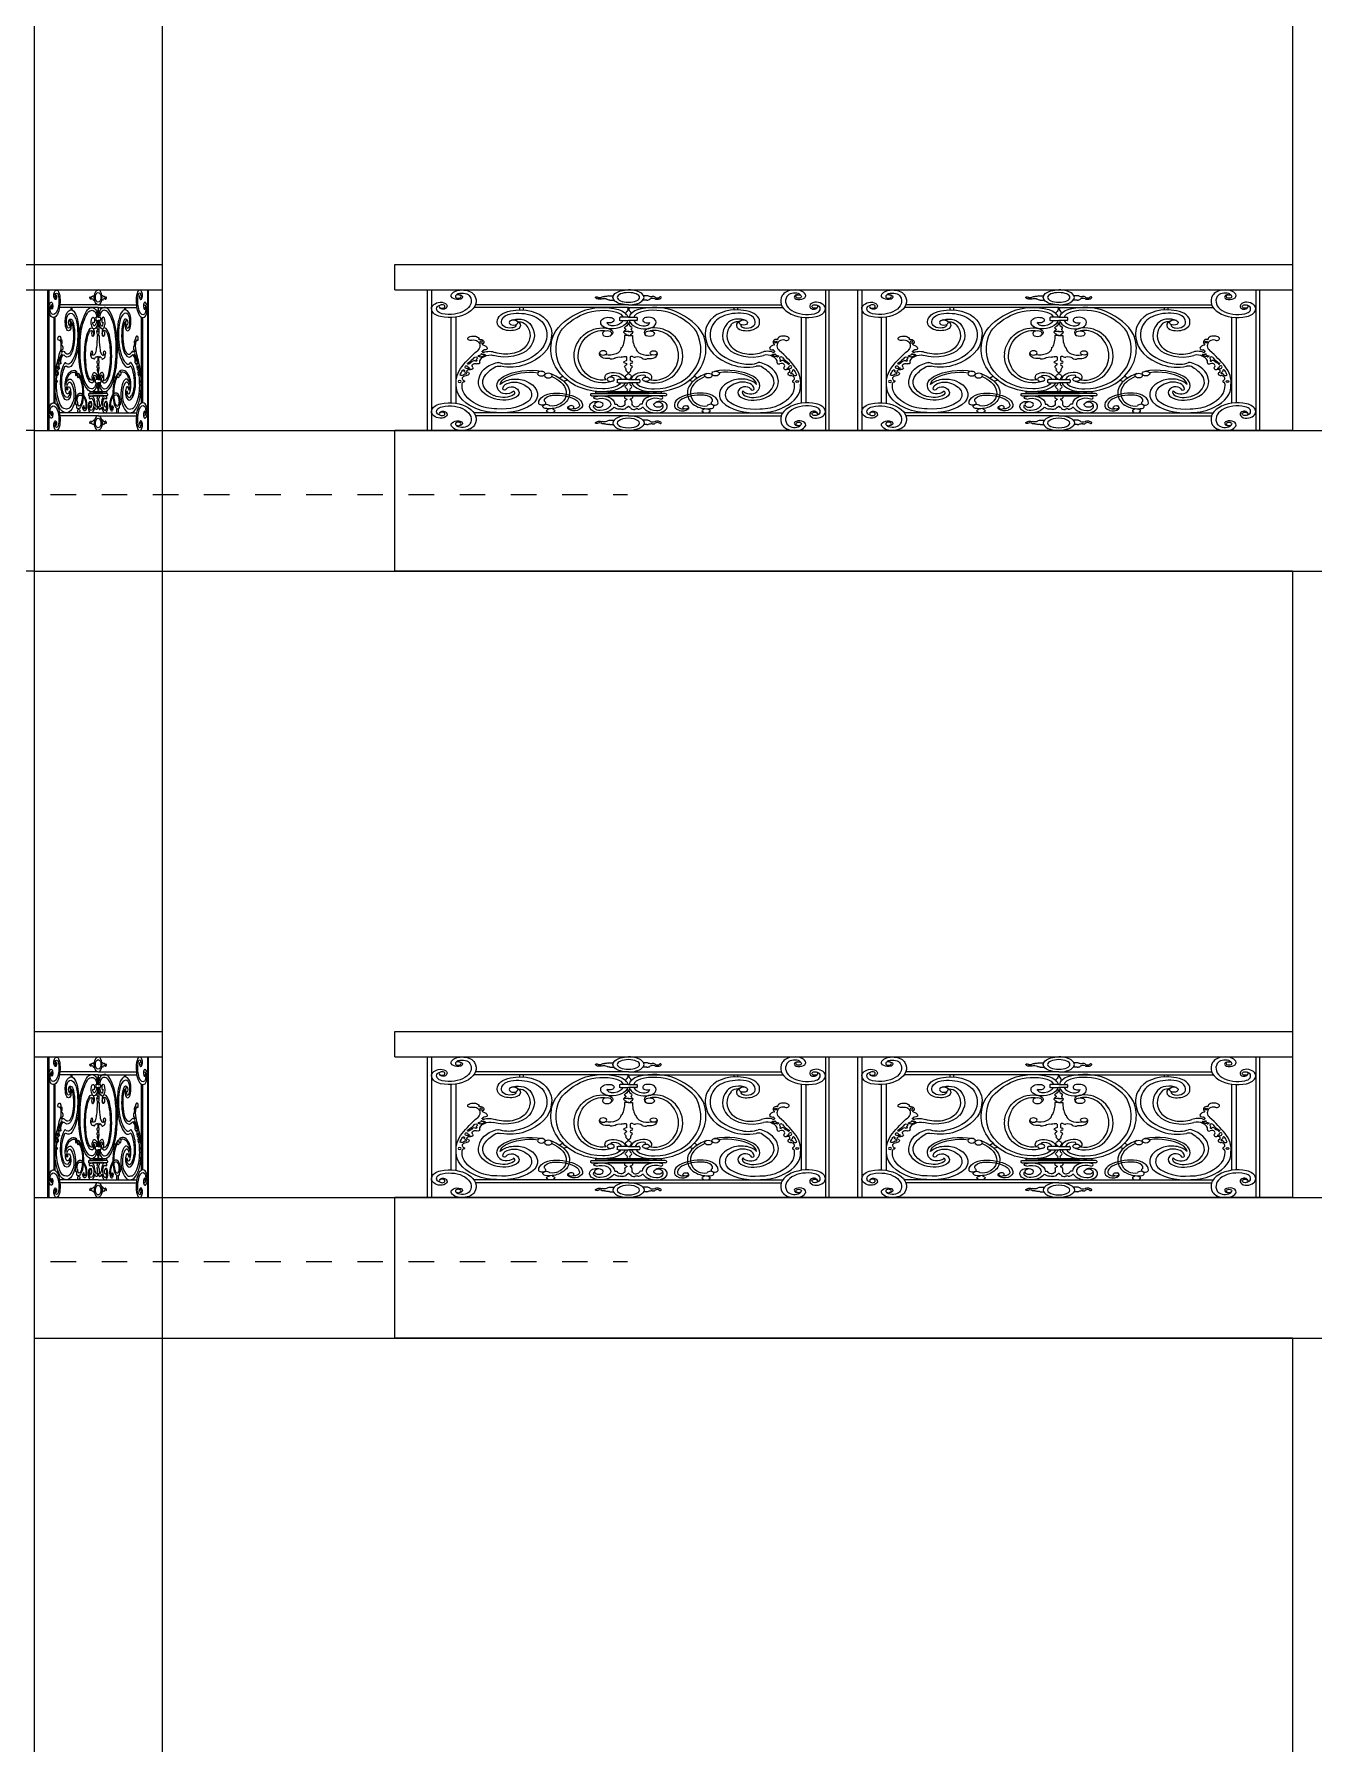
# Model space of a CAD drawing. Extents: x 185 to 567, y -69 to 170.
# Drawn here: x 239.56 to 244.56, y -35.22 to -28.54 of the extents above; entities that cross this region are included whole.
import ezdxf

# ---------------------------------------------------------------- set-up
doc = ezdxf.new("R2010")
doc.units = 0
doc.header["$LTSCALE"] = 0.25
doc.header["$MEASUREMENT"] = 0
doc.linetypes.add('DASHED', pattern=[0.75, 0.5, -0.25])
doc.linetypes.add('LEVELS 2$0$DOT2', pattern=[0.125, 0, -0.125])
doc.layers.get('0').update_dxf_attribs({"linetype": 'CONTINUOUS'})
for name, color, linetype in [('A-ELV 0', 10, 'CONTINUOUS'), ('A-ELV 2', 21, 'CONTINUOUS'), ('A-ELV 5', 51, 'CONTINUOUS'), ('A-ELV 6', 71, 'CONTINUOUS'), ('A-FerFroge', 156, 'CONTINUOUS'), ('A-groves', 8, 'CONTINUOUS'), ('A-SEC', 11, 'CONTINUOUS'), ('A-WLSEC', 7, 'CONTINUOUS'), ('LEVELS 2$0$A-HATCH', 112, 'CONTINUOUS')]:
    doc.layers.add(name, color=color, linetype=linetype)

# ---------------------------------------------------------------- blocks, each defined once
blk = doc.blocks.new('LEVELS 2')
at = {"layer": 'LEVELS 2$0$A-HATCH', "linetype": 'LEVELS 2$0$DOT2', "ltscale": 2}
for p, q in [((189.3891, 31.672, 0), (204.6446, 31.672, 0)), ((189.3891, 28.672, 0), (204.6446, 28.672, 0))]:
    blk.add_line(p, q, dxfattribs=at)
blk = doc.blocks.new('A$C50FD488D')
for p, q in [((0.209, -0.6483), (0.209, -0.1009)), ((0.2186, -0.0998), (0.2186, -0.6493)), ((1.1814, -0.0998), (1.1814, -0.6493)), ((1.191, -0.6483), (1.191, -0.1009)), ((0.7, -0.1578), (0.3264, -0.1578)), ((0.6548, -0.123), (0.6628, -0.123)), ((0.6548, -0.1403), (0.6647, -0.1403)), ((0.7, -0.1578), (1.0736, -0.1578)), ((0.7452, -0.1403), (0.7353, -0.1403)), ((0.7452, -0.123), (0.7372, -0.123)), ((0.7, -0.1694), (0.3225, -0.1694)), ((0.4338, -0.1694), (0.4338, -0.178)), ((0.4426, -0.1694), (0.4426, -0.1784)), ((0.7, -0.1694), (1.0775, -0.1694)), ((0.9574, -0.1694), (0.9574, -0.1784)), ((0.9662, -0.1694), (0.9662, -0.178)), ((0.2661, -0.2081), (0.2661, -0.5419)), ((0.2779, -0.2064), (0.2779, -0.5436)), ((0.6783, -0.2087), (0.6783, -0.2183)), ((0.7, -0.2072), (0.6798, -0.2072)), ((0.6798, -0.2197), (0.7, -0.2197)), ((0.7, -0.2072), (0.7202, -0.2072)), ((0.7202, -0.2197), (0.7, -0.2197)), ((0.7217, -0.2087), (0.7217, -0.2183)), ((1.1221, -0.2064), (1.1221, -0.5436)), ((1.1339, -0.2081), (1.1339, -0.5419)), ((0.5161, -0.2804), (0.5121, -0.2804)), ((0.7006, -0.2627), (0.6887, -0.2627)), ((0.7006, -0.2784), (0.6904, -0.2784)), ((0.695, -0.2742), (0.695, -0.2784)), ((0.6994, -0.2627), (0.7113, -0.2627)), ((0.6994, -0.2784), (0.7096, -0.2784)), ((0.705, -0.2742), (0.705, -0.2784)), ((0.8839, -0.2804), (0.8879, -0.2804)), ((0.5125, -0.2997), (0.5102, -0.2997)), ((0.8875, -0.2997), (0.8898, -0.2997)), ((0.6839, -0.3272), (0.6818, -0.3272)), ((0.6957, -0.3623), (0.6957, -0.3754)), ((0.7043, -0.3623), (0.7043, -0.3754)), ((0.7161, -0.3272), (0.7182, -0.3272)), ((0.6721, -0.4527), (0.6721, -0.4606)), ((0.7, -0.4498), (0.675, -0.4498)), ((0.675, -0.4635), (0.7, -0.4635)), ((0.7, -0.4498), (0.725, -0.4498)), ((0.725, -0.4635), (0.7, -0.4635)), ((0.7279, -0.4527), (0.7279, -0.4606)), ((0.6071, -0.508), (0.6071, -0.5113)), ((0.6101, -0.5051), (0.7, -0.5051)), ((0.6101, -0.5142), (0.7, -0.5142)), ((0.6196, -0.4984), (0.7, -0.4984)), ((0.6196, -0.4984), (0.6196, -0.5051)), ((0.7, -0.4984), (0.6493, -0.4984)), ((0.7, -0.5051), (0.6493, -0.5051)), ((0.7, -0.5142), (0.6493, -0.5142)), ((0.6904, -0.5142), (0.6904, -0.5216)), ((0.7, -0.4984), (0.7507, -0.4984)), ((0.7804, -0.4984), (0.7, -0.4984)), ((0.7, -0.5051), (0.7507, -0.5051)), ((0.7899, -0.5051), (0.7, -0.5051)), ((0.7, -0.5142), (0.7507, -0.5142)), ((0.7899, -0.5142), (0.7, -0.5142)), ((0.7096, -0.5142), (0.7096, -0.5216)), ((0.7804, -0.4984), (0.7804, -0.5051)), ((0.7929, -0.508), (0.7929, -0.5113)), ((0.6896, -0.5511), (0.6913, -0.5511)), ((0.6913, -0.5365), (0.6913, -0.5511)), ((0.7087, -0.5365), (0.7087, -0.5511)), ((0.7104, -0.5511), (0.7087, -0.5511)), ((0.7, -0.5806), (0.3225, -0.5806)), ((0.7, -0.5922), (0.3264, -0.5922)), ((0.7, -0.5806), (1.0775, -0.5806)), ((0.7, -0.5922), (1.0736, -0.5922)), ((0.6548, -0.6097), (0.6647, -0.6097)), ((0.6548, -0.627), (0.6628, -0.627)), ((0.7452, -0.6097), (0.7353, -0.6097)), ((0.7452, -0.627), (0.7372, -0.627))]:
    blk.add_line(p, q)
at = {"extrusion": (0, 0, -1)}
for centre, major_axis, ratio, start_param, end_param in [((0.2823, -0.1222), (0.0157, 0), 0.986193, 1.044957, 3.500797), ((0.2921, -0.1258), (-0.0261, 0), 0.986193, 0.359204, 1.773868), ((0.2921, -0.1258), (0.014, 0), 0.986193, 3.500797, 4.101526), ((0.2934, -0.1324), (0.0205, 0), 0.986193, 4.240292, 5.936586), ((0.2858, -0.128), (-0.00887, 0), 0.986193, 1.609909, 4.186549), ((0.2934, -0.1324), (-0.0326, 0), 0.986193, 1.693369, 2.794993), ((0.2625, -0.1436), (-0.0655, 0), 0.986193, 2.793121, 3.920657), ((0.7, -0.1293), (-0.0381, 0), 0.770201, 4.712389, 7.853982), ((0.7, -0.1293), (-0.0273, 0.0003), 0.684091, 4.704331, 7.845923), ((0.2448, -0.173), (0.0261, 0), 0.986193, 2.925853, 4.340517), ((0.2448, -0.173), (0.014, 0), 0.986193, 3.739788, 4.340517), ((0.241, -0.1635), (0.0157, 0), 0.986193, 4.340517, 6.796357), ((0.2447, -0.165), (0.00696, 0), 0.986193, 3.141593, 9.424778), ((0.2625, -0.1436), (-0.0534, 0), 0.986193, 2.793121, 3.920657), ((0.6222, -0.13), (-0.0028, 0), 0.986193, -0.347364, 2.45784), ((0.6295, -0.1254), (-0.0114, 0), 0.986193, 4.153001, 5.767627), ((0.6295, -0.1254), (-0.00588, 0), 0.986193, 3.689898, 5.767627), ((0.6391, -0.1312), (-0.00547, 0), 0.986193, 0.548305, 1.353902), ((0.6406, -0.1429), (0.00954, 0), 0.986193, 4.147409, 5.443922), ((0.64, -0.1359), (0.0103, 0), 0.986193, 4.517077, 4.873859), ((0.6413, -0.1028), (0.0235, 0), 0.986193, 1.128208, 1.558447), ((0.645, -0.138), (-0.00206, 0.00206), 1, 1.523847, 1.779943), ((0.6548, -0.1317), (0.00879, 0), 0.986193, 1.570796, 2.558971), ((0.6548, -0.1317), (0.00879, 0), 0.986193, 4.310092, 4.712389), ((0.2516, -0.1742), (0.0326, 0), 0.986193, 1.904728, 3.006352), ((0.2516, -0.1742), (0.0205, 0), 0.986193, 1.904728, 3.601022), ((0.247, -0.1668), (0.00887, 0), 0.986193, 0.513172, 3.089812), ((0.2625, -0.1436), (-0.0655, 0), 0.986193, 3.920657, 5.048192), ((0.2625, -0.1436), (-0.0534, 0), 0.986193, 3.920657, 5.048192), ((0.4243, -0.2245), (0.045, 0), 0.986193, 3.136144, 4.437415), ((0.4243, -0.2245), (0.0343, 0), 0.986193, 3.117833, 4.149148), ((0.4308, -0.257), (-0.0667, 0), 0.986193, 1.189802, 2.81634), ((0.4353, -0.2481), (-0.0711, 0), 0.986193, 1.239292, 2.685863), ((0.683, -0.3257), (-0.1734, 0), 0.986193, 0.307207, 0.972216), ((0.683, -0.3257), (0.1621, 0), 0.986193, 3.544055, 4.113809), ((0.6371, -0.2594), (0.092, 0), 0.986193, 4.113809, 5.142554), ((0.6371, -0.2594), (0.0807, 0), 0.986193, 4.113809, 5.142554), ((0.6588, -0.2128), (-0.0287, 0), 0.986193, 2.000961, 2.94312), ((0.6588, -0.2128), (-0.04, 0), 0.986193, 2.000961, 2.99964), ((0.7044, -0.1907), (0.0109, 0), 0.986193, 2.526413, 3.810715), ((0.6844, -0.1751), (-0.0145, 0), 0.986193, 2.72718, 3.810715), ((0.411, -0.2282), (0.0318, 0), 0.986193, 1.02315, 3.250179), ((0.411, -0.2282), (0.0212, 0), 0.986193, 1.359839, 3.277918), ((0.419, -0.2277), (0.0104, 0), 0.986193, 3.141593, 9.424778), ((0.4306, -0.2453), (0.0316, 0), 0.986193, 4.08399, 5.814843), ((0.4148, -0.2381), (0.0107, 0), 0.986193, -0.207114, 1.517375), ((0.4148, -0.2381), (-0.0213, 0), 0.986193, 1.766722, 4.073893), ((0.4306, -0.2453), (0.021, 0), 0.986193, -1.540418, -0.468342), ((0.3646, -0.2783), (0.0949, 0), 0.986193, -0.468342, 0.502042), ((0.3646, -0.2783), (-0.1056, 0), 0.986193, 2.67325, 3.643635), ((0.3738, -0.2759), (-0.1269, 0), 0.986193, 2.81634, 3.559374), ((0.3935, -0.2713), (0.119, 0), 0.986193, -0.478494, 0.140238), ((0.6575, -0.2273), (0.0253, 0), 0.986193, 1.662425, 3.379143), ((0.6513, -0.2258), (-0.0189, 0), 0.986193, 0.23755, 1.917148), ((0.6618, -0.2272), (0.0138, 0), 0.986193, 1.325993, 3.162944), ((0.6541, -0.2182), (-0.0107, 0), 0.986193, 1.917148, 5.316293), ((0.6588, -0.2128), (0.04, 0), 0.986193, 0.177072, 1.662425), ((0.6588, -0.2128), (-0.0287, 0), 0.986193, 3.389621, 4.490786), ((0.6798, -0.2087), (0.00147, 0), 0.986193, 3.141593, 4.712389), ((0.6798, -0.2183), (0.00147, 0), 0.986193, 1.570796, 3.141593), ((0.6833, -0.2323), (0.0155, 0), 0.986193, -0.501731, 0.918989), ((0.3209, -0.2953), (0.0152, 0), 0.986193, 3.767232, 5.474069), ((0.6364, -0.3304), (0, 0.168), 0.749863, 2.987054, 5.054443), ((0.6372, -0.3587), (0, 0.1102), 0.634622, -1.455899, 0.198074), ((0.6441, -0.2665), (-0.0174, 0), 0.986193, 1.67343, 3.999532), ((0.5118, -0.2802), (0.1786, 0), 0.986193, -0.010351, 0.269948), ((0.7013, -0.2633), (-0.0127, 0), 0.986193, -1.050198, 0.054521), ((0.6956, -0.2483), (0.00484, 0), 0.986193, 2.222604, 4.060581), ((0.6951, -0.2595), (0.00403, 0), 0.986193, 2.222604, 4.060581), ((0.691, -0.2542), (0.00273, 0), 0.986193, -0.918989, 0.918989), ((0.3143, -0.2907), (-0.0071, 0), 0.986193, 4.239124, 6.908824), ((0.3224, -0.3063), (-0.0107, 0), 0.986193, 1.097531, 2.553849), ((0.3036, -0.3187), (0.0334, 0), 0.986193, -0.587743, 0.619356), ((0.2998, -0.3171), (0.0457, 0), 0.986193, -0.809116, -0.712984), ((0.3358, -0.2921), (0.00146, 0), 0.986193, 1.387681, 3.665061), ((0.3315, -0.2897), (-0.00351, 0), 0.986193, 2.51217, 3.665061), ((0.3376, -0.3017), (-0.00841, 0), 0.986193, 1.387681, 2.785357), ((0.3445, -0.3136), (0.00147, 0), 0.986193, 1.906583, 3.426498), ((0.3456, -0.3139), (-0.00182, 0.00182), 1, 5.778964, 6.141834), ((0.332, -0.3037), (-0.0144, 0), 0.986193, 2.785357, 3.792328), ((0.3386, -0.3303), (0.0165, 0), 0.986193, -1.23501, -0.133651), ((0.4005, -0.2989), (0.0534, 0), 0.986193, 0.481174, 2.075535), ((0.3821, -0.2825), (0.1293, 0), 0.986193, 0.040903, 1.04538), ((0.6936, -0.5929), (-0.4456, 0), 0.986193, 0.456975, 0.619356), ((0.2462, -0.3282), (0.0854, 0), 0.986193, 0.444529, 0.783696), ((0.3269, -0.3661), (-0.00411, 0), 0.986193, 0.444529, 3.917405), ((0.3359, -0.3583), (0.00328, 0), 0.986193, 1.056125, 3.391753), ((0.3327, -0.3493), (-0.0083, 0), 0.986193, 3.078791, 4.711877), ((0.3629, -0.3816), (-0.0264, 0), 0.986193, -0.122631, 0.984654), ((0.341, -0.3672), (-0.00708, 0), 0.986193, 1.056125, 1.960136), ((0.3461, -0.3481), (0.00514, 0), 0.986193, 1.224743, 3.000432), ((0.3437, -0.3407), (0.00156, 0), 0.986193, 2.393715, 4.557851), ((0.3389, -0.3451), (-0.00499, 0), 0.986193, 2.393715, 2.865382), ((0.3431, -0.3375), (0.00181, 0), 0.986193, -0.253663, 1.416259), ((0.3451, -0.3434), (-0.00147, 0), 0.986193, 4.095125, 6.006974), ((0.3617, -0.373), (-0.0219, 0), 0.986193, 0.60362, 0.944428), ((0.3466, -0.3366), (-0.00175, 0), 0.986193, -0.253663, 2.002078), ((0.36, -0.3641), (0.0243, 0), 0.986193, 4.095125, 5.362212), ((0.3487, -0.3289), (-0.00629, 0), 0.986193, 3.007942, 4.929364), ((0.3483, -0.3542), (-0.00144, 0), 0.986193, 1.218517, 4.325141), ((0.3617, -0.373), (0.0189, 0), 0.986193, 3.923198, 5.156681), ((0.3985, -0.2966), (0.0669, 0), 0.986193, 0.502042, 2.015089), ((0.3828, -0.2799), (-0.117, 0), 0.986193, 3.559374, 4.361123), ((0.6372, -0.3581), (0, 0.1052), 0.664345, 2.792693, 4.826957), ((0.6481, -0.3501), (-0.0189, 0), 0.986193, 4.424307, 6.467477), ((0.6382, -0.3467), (0.00867, 0), 0.986193, 3.141593, 9.424778), ((0.6534, -0.327), (0.0285, 0), 0.986193, 0.005829, 1.918893), ((0.6777, -0.3759), (0.014, 0), 0.986193, 3.787884, 5.054616), ((0.6841, -0.3565), (-0.0067, 0), 0.986193, 3.987504, 4.964118), ((0.6917, -0.365), (-0.00484, 0), 0.986193, 0.845912, 2.529622), ((0.4242, -0.4623), (0.1454, 0), 0.986193, 3.070847, 3.598568), ((0.3086, -0.4016), (-0.00766, 0), 0.986193, -0.544841, 0.757911), ((0.3031, -0.4013), (-0.00496, 0), 0.986193, 1.545099, 3.312198), ((0.3085, -0.3882), (-0.00191, 0), 0.986193, 3.7565, 6.59316), ((0.3112, -0.4027), (0.00326, 0), 0.986193, 1.079241, 3.312198), ((0.3271, -0.4011), (0.0209, 0), 0.986193, 3.756501, 4.081862), ((0.3154, -0.4058), (-0.00536, 0), 0.986193, 2.583833, 4.9735), ((0.3066, -0.3735), (0.0138, 0), 0.986193, 0.400155, 0.940269), ((0.3302, -0.3967), (-0.0121, 0), 0.986193, -0.557759, 0.436551), ((0.3256, -0.3946), (0.00706, 0), 0.986193, 3.578144, 5.326019), ((0.3231, -0.3804), (-0.00404, 0), 0.986193, 0.400155, 2.512824), ((0.3279, -0.3769), (0.00194, 0), 0.986193, -0.597423, 2.512824), ((0.3343, -0.3726), (-0.00575, 0), 0.986193, -0.597423, 0.701205), ((0.3323, -0.3853), (0.00445, 0), 0.986193, -0.122631, 2.184426), ((0.4137, -0.4531), (-0.0791, 0), 0.986193, 0.094175, 1.069333), ((0.4591, -0.4875), (0.1219, 0), 0.986193, 3.626248, 3.961743), ((0.3793, -0.3901), (0.00656, 0), 0.986193, 4.127294, 5.247131), ((0.3829, -0.4142), (-0.0164, 0), 0.986193, 1.131987, 1.889406), ((0.4068, -0.3443), (0.0474, 0), 0.986193, 1.219531, 2.105538), ((0.4107, -0.3311), (-0.0723, 0), 0.986193, 4.186973, 5.030999), ((0.6599, -0.3629), (-0.00819, 0), 0.986193, 3.762001, 5.60071), ((0.6934, -0.3825), (0.00433, 0), 0.986193, 1.875147, 4.408038), ((0.6963, -0.4005), (-0.00587, 0), 0.986193, -0.780965, 0.780965), ((0.6904, -0.3729), (-0.00589, 0), 0.986193, 3.583441, 4.408038), ((0.6906, -0.3915), (0.00524, 0), 0.986193, -1.266445, 1.266445), ((0.6868, -0.4098), (0.00756, 0), 0.986193, -0.780965, -0.059676), ((0.4249, -0.4637), (-0.1398, 0), 0.986193, 0.223137, 0.363351), ((0.2922, -0.4288), (-0.00571, 0), 0.986193, 3.508652, 5.408534), ((0.3069, -0.4463), (0.0127, 0), 0.986193, 2.444401, 4.409658), ((0.2968, -0.4152), (-0.00258, 0), 0.986193, 0.190764, 3.677531), ((0.3022, -0.4326), (-0.00495, 0), 0.986193, 0.367059, 1.782679), ((0.3022, -0.4183), (-0.00375, 0), 0.986193, -1.206139, 0.535939), ((0.2993, -0.4259), (-0.00441, 0), 0.986193, 1.935454, 3.61259), ((0.3074, -0.4023), (-0.00629, 0), 0.986193, 3.685922, 5.738345), ((0.3044, -0.4283), (-0.00631, 0), 0.986193, 2.192956, 4.91313), ((0.3122, -0.4176), (0.00705, 0), 0.986193, 2.192956, 4.9735), ((0.4093, -0.4607), (0.0653, 0), 0.986193, 2.176291, 3.613177), ((0.4259, -0.4735), (-0.0471, 0), 0.986193, -0.551208, 0.847252), ((0.4259, -0.4735), (0.0395, 0), 0.986193, 3.247905, 3.988844), ((0.46, -0.5116), (-0.0986, 0), 0.986193, 0.847252, 1.876614), ((0.46, -0.5116), (-0.091, 0), 0.986193, 0.847252, 1.775558), ((0.4869, -0.4275), (0.00925, 0), 0.986193, 3.141593, 9.424778), ((0.5044, -0.435), (0.00925, 0), 0.986193, 3.141593, 9.424778), ((0.46, -0.5116), (0.0986, 0), 0.986193, -1.051426, -0.604473), ((0.46, -0.5116), (0.091, 0), 0.986193, -0.95037, -0.604473), ((0.5419, -0.4474), (-0.00969, 0), 0.986193, 0.203134, 1.344916), ((0.6613, -0.4415), (-0.0187, 0), 0.986193, -0.611101, 1.440214), ((0.6625, -0.4377), (0.00464, 0), 0.986193, 1.87872, 4.710272), ((0.6629, -0.4536), (0.031, 0), 0.986193, 4.581806, 6.159658), ((0.6628, -0.4536), (0.0208, 0), 0.986193, 4.699759, 6.096997), ((0.7035, -0.4388), (-0.0108, 0), 0.986193, -0.769176, 0.965496), ((0.706, -0.4126), (0.0121, 0), 0.986193, 2.301082, 3.417667), ((0.6942, -0.4256), (0.0055, 0), 0.986193, -0.84051, 0.965496), ((0.3853, -0.4756), (0.1062, 0), 0.986193, 2.22596, 3.172079), ((0.2876, -0.4578), (0.0038, 0), 0.986193, 3.141593, 9.424778), ((0.3854, -0.4756), (0.0917, 0), 0.986193, 2.216856, 3.176603), ((0.3217, -0.4709), (0.028, 0), 0.986193, 3.087824, 3.501086), ((0.2959, -0.4577), (0.00362, 0), 0.986193, -1.200664, 1.691177), ((0.4093, -0.4607), (0.0759, 0), 0.986193, 2.176291, 3.342001), ((0.4246, -0.4926), (-0.0447, 0), 0.986193, 0.555033, 2.128552), ((0.4208, -0.4878), (-0.0279, 0), 0.986193, 0.006108, 1.81447), ((0.4143, -0.4918), (0.0135, 0), 0.986193, 3.494217, 5.041103), ((0.4067, -0.5019), (-0.026, 0), 0.986193, 2.049556, 4.160152), ((0.4116, -0.5096), (-0.0517, 0), 0.986193, 1.883649, 3.597263), ((0.4116, -0.5096), (0.0662, 0), 0.986193, -0.984044, 0.45567), ((0.4724, -0.5031), (-0.0759, 0), 0.986193, 2.537119, 3.56788), ((0.4724, -0.5031), (0.0836, 0), 0.986193, -0.604473, 0.213243), ((0.5419, -0.4474), (0.00969, 0), 0.986193, 0.579329, 1.596479), ((0.6447, -0.4482), (0.0501, 0), 0.986193, 0.31332, 1.348449), ((0.6504, -0.4512), (0.0333, 0), 0.986193, 0.38402, 1.030313), ((0.675, -0.4527), (0.00294, 0), 0.986193, 3.141593, 4.712389), ((0.675, -0.4606), (-0.00294, 0), 0.986193, 4.712389, 6.283185), ((0.6997, -0.4788), (-0.00775, 0), 0.986193, -0.81588, 0.81588), ((0.689, -0.4676), (0.0079, 0), 0.986193, -0.546224, 0.81588), ((0.6877, -0.4914), (0.00973, 0), 0.986193, -0.81588, 0.81588), ((0.6938, -0.4481), (0.00262, 0), 0.986193, -0.769176, 0.769176), ((0.3943, -0.4821), (0.0496, 0), 0.986193, 1.018559, 2.176291), ((0.3943, -0.4821), (0.0389, 0), 0.986193, 1.018559, 2.176291), ((0.4021, -0.4879), (-0.0193, 0), 0.986193, 3.502327, 5.731977), ((0.3972, -0.4873), (0.00434, 0), 0.986193, -0.037495, 3.068222), ((0.4067, -0.5019), (0.0153, 0), 0.986193, -0.500246, 1.018559), ((0.5195, -0.5424), (-0.0388, 0), 0.986193, -0.010266, 1.508225), ((0.5144, -0.5326), (-0.02, 0), 0.986193, -0.153938, 1.183318), ((0.5198, -0.5432), (-0.0319, 0), 0.986193, 1.15152, 1.500262), ((0.5243, -0.5808), (-0.0781, 0), 0.986193, 1.477321, 2.262749), ((0.5243, -0.5808), (-0.0704, 0), 0.986193, 1.477321, 2.262749), ((0.4992, -0.5119), (-0.0556, 0), 0.986193, 3.300043, 4.143488), ((0.5501, -0.55), (-0.0375, 0), 0.986193, 2.265705, 3.10214), ((0.6101, -0.508), (0.00294, 0), 0.986193, 3.141593, 4.712389), ((0.6101, -0.5113), (-0.00294, 0), 0.986193, 4.712389, 6.283185), ((0.6209, -0.5218), (-0.00525, 0), 0.986193, 4.527174, 6.98995), ((0.6335, -0.5468), (0.0332, 0), 0.986193, 4.187766, 6.285251), ((0.6335, -0.5468), (-0.0233, 0), 0.986193, 1.046173, 3.586786), ((0.695, -0.5214), (0.00463, 0), 0.986193, 1.620238, 3.108149), ((0.6938, -0.528), (-0.00233, 0), 0.986193, 2.029181, 4.254004), ((0.2516, -0.5758), (-0.0326, 0), 0.986193, 0.13524, 1.236864), ((0.2516, -0.5758), (0.0205, 0), 0.986193, 2.682163, 4.378457), ((0.2625, -0.6064), (0.0655, 0), 0.986193, 4.376586, 5.504121), ((0.2625, -0.6064), (0.0534, 0), 0.986193, 4.376586, 5.504121), ((0.2625, -0.6064), (-0.0655, 0), 0.986193, 2.362528, 3.490064), ((0.3775, -0.4944), (-0.0865, 0), 0.986193, 4.712389, 5.430246), ((0.3775, -0.4944), (-0.072, 0), 0.986193, 4.695569, 5.430246), ((0.3915, -0.4868), (0.0953, 0), 0.986193, 0.581027, 1.717764), ((0.3915, -0.4865), (-0.081, 0), 0.986193, 3.748469, 4.870759), ((0.4892, -0.5422), (-0.00856, 0), 0.986193, 2.258777, 6.210372), ((0.4995, -0.5557), (-0.00856, 0), 0.986193, -1.220497, 2.8792), ((0.5067, -0.5257), (0.0397, 0), 0.986193, 0.971295, 1.828835), ((0.4978, -0.5619), (0.0086, 0), 0.986193, 0.273969, 1.011735), ((0.5138, -0.5305), (-0.0241, 0), 0.986193, 4.01445, 4.96415), ((0.5225, -0.5619), (-0.0086, 0), 0.986193, -1.011735, -0.273969), ((0.4992, -0.5119), (-0.0479, 0), 0.986193, 3.629804, 4.033873), ((0.5604, -0.5612), (0.00859, 0), 0.986193, 2.449744, 4.261139), ((0.56, -0.5594), (0.00684, 0), 0.986193, 3.141593, 9.424778), ((0.5677, -0.5552), (-0.0181, 0), 0.986193, 4.232351, 5.591336), ((0.5677, -0.5552), (0.0104, 0), 0.986193, 1.090758, 1.92466), ((0.5501, -0.55), (0.0298, 0), 0.986193, -0.875887, -0.023874), ((0.566, -0.5518), (-0.0143, 0), 0.986193, 2.957403, 4.232351), ((0.566, -0.5518), (0.0219, 0), 0.986193, -0.154706, 1.090758), ((0.6303, -0.5559), (0.0253, 0), 0.986193, 1.521268, 3.60072), ((0.6223, -0.5518), (-0.0163, 0), 0.986193, 0.44789, 2.354725), ((0.6309, -0.5559), (0.0159, 0), 0.986193, 1.544729, 3.589483), ((0.6306, -0.5454), (-0.0265, 0), 0.986193, 3.586786, 4.686322), ((0.6319, -0.5465), (0.0348, 0), 0.986193, 0.432203, 1.57951), ((0.6335, -0.5468), (0.0233, 0.0233), 1, 1.165751, 1.225211), ((0.6629, -0.5649), (0.00605, 0), 0.986193, -1.339211, -0.50515), ((0.6682, -0.5516), (-0.00509, 0), 0.986193, 1.277223, 2.908786), ((0.675, -0.5583), (0.00781, 0), 0.986193, 1.353928, 2.636442), ((0.6815, -0.5485), (0.00856, 0), 0.986193, 0.31267, 2.908786), ((0.6789, -0.5753), (0.00989, 0), 0.986193, 4.495521, 5.311814), ((0.6873, -0.5607), (-0.00726, 0), 0.986193, 3.205723, 5.116798), ((0.6976, -0.5357), (-0.00637, 0), 0.986193, -0.119702, 1.112412), ((0.6979, -0.5614), (0.00336, 0), 0.986193, 3.205723, 4.562542), ((0.6971, -0.5559), (-0.00221, 0), 0.986193, 3.148587, 4.562542), ((0.7005, -0.5558), (0.000869, 0.000869), 1, 3.843332, 5.068991), ((0.2448, -0.577), (-0.0261, 0), 0.986193, -1.198924, 0.21574), ((0.2448, -0.577), (-0.014, 0), 0.986193, -1.198924, -0.598195), ((0.241, -0.5865), (-0.0157, 0), 0.986193, 2.628421, 5.084261), ((0.2447, -0.585), (0.00696, 0), 0.986193, 3.141593, 9.424778), ((0.247, -0.5832), (-0.00887, 0), 0.986193, 0.05178, 2.628421), ((0.2625, -0.6064), (0.0534, 0), 0.986193, -0.779064, 0.348471), ((0.5049, -0.5732), (0.00492, 0), 0.986193, 2.129858, 4.153328), ((0.5001, -0.5809), (-0.00425, 0), 0.986193, 2.129858, 3.088852), ((0.5201, -0.5809), (-0.00425, 0), 0.986193, 0.05274, 1.011735), ((0.5153, -0.5732), (-0.00492, 0), 0.986193, 2.129858, 4.153328), ((0.7, -0.6207), (-0.0381, 0), 0.770201, 7.853982, 10.995574), ((0.7, -0.6207), (-0.0273, 0.0003), 0.684091, 1.562738, 4.704331), ((0.2823, -0.6278), (-0.0157, 0), 0.986193, -0.359204, 2.096636), ((0.2921, -0.6242), (0.0261, 0), 0.986193, 1.367724, 2.782388), ((0.284, -0.6242), (0.00696, 0), 0.986193, 3.141593, 9.424778), ((0.2921, -0.6242), (-0.014, 0), 0.986193, -0.959933, -0.359204), ((0.2934, -0.6176), (-0.0205, 0), 0.986193, 3.488192, 5.184486), ((0.2858, -0.622), (0.00887, 0), 0.986193, -1.044957, 1.531684), ((0.2934, -0.6176), (0.0326, 0), 0.986193, 0.3466, 1.448224), ((0.6222, -0.62), (0.0028, 0), 0.986193, 0.683753, 3.488957), ((0.6295, -0.6246), (0.0114, 0), 0.986193, 3.657151, 5.271777), ((0.6295, -0.6246), (0.00588, 0), 0.986193, 3.657151, 5.73488), ((0.6391, -0.6188), (0.00547, 0), 0.986193, 1.78769, 2.593288), ((0.6406, -0.6071), (0.00954, 0), 0.986193, 0.839263, 2.135776), ((0.64, -0.6141), (0.0103, 0), 0.986193, 1.409326, 1.766108), ((0.6413, -0.6472), (0.0235, 0), 0.986193, -1.558447, -1.128208), ((0.645, -0.612), (0.00206, 0.00206), 1, 1.36165, 1.617745), ((0.6548, -0.6183), (-0.00879, 0), 0.986193, 0.582622, 1.570796), ((0.6548, -0.6183), (0.00879, 0), 0.986193, 1.570796, 1.973093)]:
    blk.add_ellipse(centre, major_axis=major_axis, ratio=ratio, start_param=start_param, end_param=end_param, dxfattribs=at)
for centre, major_axis in [((0.284, -0.1258), (-0.00696, 0)), ((0.648, -0.2711), (-0.0114, 0)), ((0.3399, -0.3042), (-0.00331, 0)), ((0.6569, -0.4495), (-0.00865, 0)), ((0.6274, -0.5486), (-0.0105, 0))]:
    blk.add_ellipse(centre, major_axis=major_axis, ratio=0.986193, dxfattribs=at)
for centre, major_axis, ratio, start_param, end_param in [((0.7, -0.1293), (0.0381, 0), 0.770201, 4.712389, 7.853982), ((0.7, -0.1293), (0.0273, 0.0003), 0.684091, 4.704331, 7.845923), ((1.1375, -0.1436), (0.0655, 0), 0.986193, 2.793121, 3.920657), ((1.1066, -0.1324), (0.0326, 0), 0.986193, 1.693369, 2.794993), ((1.1066, -0.1324), (-0.0205, 0), 0.986193, 4.240292, 5.936586), ((1.1079, -0.1258), (0.0261, 0), 0.986193, 0.359204, 1.773868), ((1.1142, -0.128), (0.00887, 0), 0.986193, 1.609909, 4.186549), ((1.1177, -0.1222), (-0.0157, 0), 0.986193, 1.044957, 3.500797), ((1.1079, -0.1258), (-0.014, 0), 0.986193, 3.500797, 4.101526), ((0.7452, -0.1317), (-0.00879, 0), 0.986193, 4.310092, 4.712389), ((0.7452, -0.1317), (-0.00879, 0), 0.986193, 1.570796, 2.558971), ((0.7587, -0.1028), (-0.0235, 0), 0.986193, 1.128208, 1.558447), ((0.755, -0.138), (0.00206, 0.00206), 1, 1.523847, 1.779943), ((0.7594, -0.1429), (-0.00954, 0), 0.986193, 4.147409, 5.443922), ((0.76, -0.1359), (-0.0103, 0), 0.986193, 4.517077, 4.873859), ((0.7609, -0.1312), (0.00547, 0), 0.986193, 0.548305, 1.353902), ((0.7705, -0.1254), (0.0114, 0), 0.986193, 4.153001, 5.767627), ((0.7705, -0.1254), (0.00588, 0), 0.986193, 3.689898, 5.767627), ((0.7778, -0.13), (0.0028, 0), 0.986193, -0.347364, 2.45784), ((1.1375, -0.1436), (0.0534, 0), 0.986193, 2.793121, 3.920657), ((1.159, -0.1635), (-0.0157, 0), 0.986193, 4.340517, 6.796357), ((1.1553, -0.165), (-0.00696, 0), 0.986193, 3.141593, 9.424778), ((1.1552, -0.173), (-0.014, 0), 0.986193, 3.739788, 4.340517), ((1.1552, -0.173), (-0.0261, 0), 0.986193, 2.925853, 4.340517), ((0.7156, -0.1751), (0.0145, 0), 0.986193, 2.72718, 3.810715), ((0.7412, -0.2128), (0.04, 0), 0.986193, 2.000961, 2.99964), ((0.6956, -0.1907), (-0.0109, 0), 0.986193, 2.526413, 3.810715), ((0.7412, -0.2128), (0.0287, 0), 0.986193, 2.000961, 2.94312), ((0.7629, -0.2594), (-0.092, 0), 0.986193, 4.113809, 5.142554), ((0.7629, -0.2594), (-0.0807, 0), 0.986193, 4.113809, 5.142554), ((0.717, -0.3257), (-0.1621, 0), 0.986193, 3.544055, 4.113809), ((0.717, -0.3257), (0.1734, 0), 0.986193, 0.307207, 0.972216), ((0.9647, -0.2481), (0.0711, 0), 0.986193, 1.239292, 2.685863), ((0.9692, -0.257), (0.0667, 0), 0.986193, 1.189802, 2.81634), ((0.9757, -0.2245), (-0.045, 0), 0.986193, 3.136144, 4.437415), ((0.9757, -0.2245), (-0.0343, 0), 0.986193, 3.117833, 4.149148), ((1.1375, -0.1436), (0.0655, 0), 0.986193, 3.920657, 5.048192), ((1.1375, -0.1436), (0.0534, 0), 0.986193, 3.920657, 5.048192), ((1.153, -0.1668), (-0.00887, 0), 0.986193, 0.513172, 3.089812), ((1.1484, -0.1742), (-0.0205, 0), 0.986193, 1.904728, 3.601022), ((1.1484, -0.1742), (-0.0326, 0), 0.986193, 1.904728, 3.006352), ((0.7167, -0.2323), (-0.0155, 0), 0.986193, -0.501731, 0.918989), ((0.7412, -0.2128), (-0.04, 0), 0.986193, 0.177072, 1.662425), ((0.7412, -0.2128), (0.0287, 0), 0.986193, 3.389621, 4.490786), ((0.7202, -0.2087), (-0.00147, 0), 0.986193, 3.141593, 4.712389), ((0.7202, -0.2183), (-0.00147, 0), 0.986193, 1.570796, 3.141593), ((0.7459, -0.2182), (0.0107, 0), 0.986193, 1.917148, 5.316293), ((0.7382, -0.2272), (-0.0138, 0), 0.986193, 1.325993, 3.162944), ((0.7487, -0.2258), (0.0189, 0), 0.986193, 0.23755, 1.917148), ((0.7425, -0.2273), (-0.0253, 0), 0.986193, 1.662425, 3.379143), ((1.0065, -0.2713), (-0.119, 0), 0.986193, -0.478494, 0.140238), ((1.0262, -0.2759), (0.1269, 0), 0.986193, 2.81634, 3.559374), ((1.0354, -0.2783), (0.1056, 0), 0.986193, 2.67325, 3.643635), ((1.0354, -0.2783), (-0.0949, 0), 0.986193, -0.468342, 0.502042), ((0.9694, -0.2453), (-0.0316, 0), 0.986193, 4.08399, 5.814843), ((0.9694, -0.2453), (-0.021, 0), 0.986193, -1.540418, -0.468342), ((0.9852, -0.2381), (0.0213, 0), 0.986193, 1.766722, 4.073893), ((0.981, -0.2277), (-0.0104, 0), 0.986193, 3.141593, 9.424778), ((0.989, -0.2282), (-0.0318, 0), 0.986193, 1.02315, 3.250179), ((0.9852, -0.2381), (-0.0107, 0), 0.986193, -0.207114, 1.517375), ((0.989, -0.2282), (-0.0212, 0), 0.986193, 1.359839, 3.277918), ((0.6987, -0.2633), (0.0127, 0), 0.986193, -1.050198, 0.054521), ((0.709, -0.2542), (-0.00273, 0), 0.986193, -0.918989, 0.918989), ((0.7044, -0.2483), (-0.00484, 0), 0.986193, 2.222604, 4.060581), ((0.7049, -0.2595), (-0.00403, 0), 0.986193, 2.222604, 4.060581), ((0.8882, -0.2802), (-0.1786, 0), 0.986193, -0.010351, 0.269948), ((0.7559, -0.2665), (0.0174, 0), 0.986193, 1.67343, 3.999532), ((0.7636, -0.3304), (0, 0.168), 0.749863, 2.987054, 5.054443), ((0.7628, -0.3587), (0, 0.1102), 0.634622, -1.455899, 0.198074), ((1.0791, -0.2953), (-0.0152, 0), 0.986193, 3.767232, 5.474069), ((1.0179, -0.2825), (-0.1293, 0), 0.986193, 0.040903, 1.04538), ((0.9995, -0.2989), (-0.0534, 0), 0.986193, 0.481174, 2.075535), ((1.0614, -0.3303), (-0.0165, 0), 0.986193, -1.23501, -0.133651), ((1.068, -0.3037), (0.0144, 0), 0.986193, 2.785357, 3.792328), ((1.0624, -0.3017), (0.00841, 0), 0.986193, 1.387681, 2.785357), ((1.0555, -0.3136), (-0.00147, 0), 0.986193, 1.906583, 3.426498), ((1.0544, -0.3139), (0.00182, 0.00182), 1, 5.778964, 6.141834), ((1.0964, -0.3187), (-0.0334, 0), 0.986193, -0.587743, 0.619356), ((1.0642, -0.2921), (-0.00146, 0), 0.986193, 1.387681, 3.665061), ((1.0685, -0.2897), (0.00351, 0), 0.986193, 2.51217, 3.665061), ((1.1002, -0.3171), (-0.0457, 0), 0.986193, -0.809116, -0.712984), ((1.0776, -0.3063), (0.0107, 0), 0.986193, 1.097531, 2.553849), ((1.0857, -0.2907), (0.0071, 0), 0.986193, 4.239124, 6.908824), ((0.7083, -0.365), (0.00484, 0), 0.986193, 0.845912, 2.529622), ((0.7159, -0.3565), (0.0067, 0), 0.986193, 3.987504, 4.964118), ((0.7223, -0.3759), (-0.014, 0), 0.986193, 3.787884, 5.054616), ((0.7466, -0.327), (-0.0285, 0), 0.986193, 0.005829, 1.918893), ((0.7628, -0.3581), (0, 0.1052), 0.664345, 2.792693, 4.826957), ((0.7519, -0.3501), (0.0189, 0), 0.986193, 4.424307, 6.467477), ((0.7618, -0.3467), (-0.00867, 0), 0.986193, 3.141593, 9.424778), ((1.0172, -0.2799), (0.117, 0), 0.986193, 3.559374, 4.361123), ((1.0015, -0.2966), (-0.0669, 0), 0.986193, 0.502042, 2.015089), ((1.04, -0.3641), (-0.0243, 0), 0.986193, 4.095125, 5.362212), ((1.0383, -0.373), (-0.0189, 0), 0.986193, 3.923198, 5.156681), ((1.0513, -0.3289), (0.00629, 0), 0.986193, 3.007942, 4.929364), ((1.0517, -0.3542), (0.00144, 0), 0.986193, 1.218517, 4.325141), ((1.0383, -0.373), (0.0219, 0), 0.986193, 0.60362, 0.944428), ((1.0371, -0.3816), (0.0264, 0), 0.986193, -0.122631, 0.984654), ((1.0539, -0.3481), (-0.00514, 0), 0.986193, 1.224743, 3.000432), ((1.0534, -0.3366), (0.00175, 0), 0.986193, -0.253663, 2.002078), ((1.0549, -0.3434), (0.00147, 0), 0.986193, 4.095125, 6.006974), ((1.0569, -0.3375), (-0.00181, 0), 0.986193, -0.253663, 1.416259), ((1.0611, -0.3451), (0.00499, 0), 0.986193, 2.393715, 2.865382), ((1.059, -0.3672), (0.00708, 0), 0.986193, 1.056125, 1.960136), ((1.0563, -0.3407), (-0.00156, 0), 0.986193, 2.393715, 4.557851), ((1.0673, -0.3493), (0.0083, 0), 0.986193, 3.078791, 4.711877), ((1.0641, -0.3583), (-0.00328, 0), 0.986193, 1.056125, 3.391753), ((1.0731, -0.3661), (0.00411, 0), 0.986193, 0.444529, 3.917405), ((0.7064, -0.5929), (0.4456, 0), 0.986193, 0.456975, 0.619356), ((1.1538, -0.3282), (-0.0854, 0), 0.986193, 0.444529, 0.783696), ((0.7094, -0.3915), (-0.00524, 0), 0.986193, -1.266445, 1.266445), ((0.7096, -0.3729), (0.00589, 0), 0.986193, 3.583441, 4.408038), ((0.7132, -0.4098), (-0.00756, 0), 0.986193, -0.780965, -0.059676), ((0.7066, -0.3825), (-0.00433, 0), 0.986193, 1.875147, 4.408038), ((0.7037, -0.4005), (0.00587, 0), 0.986193, -0.780965, 0.780965), ((0.7401, -0.3629), (0.00819, 0), 0.986193, 3.762001, 5.60071), ((0.9893, -0.3311), (0.0723, 0), 0.986193, 4.186973, 5.030999), ((0.9932, -0.3443), (-0.0474, 0), 0.986193, 1.219531, 2.105538), ((1.0171, -0.4142), (0.0164, 0), 0.986193, 1.131987, 1.889406), ((1.0207, -0.3901), (-0.00656, 0), 0.986193, 4.127294, 5.247131), ((0.9409, -0.4875), (-0.1219, 0), 0.986193, 3.626248, 3.961743), ((0.9863, -0.4531), (0.0791, 0), 0.986193, 0.094175, 1.069333), ((1.0677, -0.3853), (-0.00445, 0), 0.986193, -0.122631, 2.184426), ((1.0721, -0.3769), (-0.00194, 0), 0.986193, -0.597423, 2.512824), ((1.0657, -0.3726), (0.00575, 0), 0.986193, -0.597423, 0.701205), ((1.0744, -0.3946), (-0.00706, 0), 0.986193, 3.578144, 5.326019), ((1.0769, -0.3804), (0.00404, 0), 0.986193, 0.400155, 2.512824), ((1.0846, -0.4058), (0.00536, 0), 0.986193, 2.583833, 4.9735), ((1.0698, -0.3967), (0.0121, 0), 0.986193, -0.557759, 0.436551), ((1.0934, -0.3735), (-0.0138, 0), 0.986193, 0.400155, 0.940269), ((1.0729, -0.4011), (-0.0209, 0), 0.986193, 3.756501, 4.081862), ((1.0888, -0.4027), (-0.00326, 0), 0.986193, 1.079241, 3.312198), ((1.0915, -0.3882), (0.00191, 0), 0.986193, 3.7565, 6.59316), ((1.0969, -0.4013), (0.00496, 0), 0.986193, 1.545099, 3.312198), ((1.0914, -0.4016), (0.00766, 0), 0.986193, -0.544841, 0.757911), ((0.9758, -0.4623), (-0.1454, 0), 0.986193, 3.070847, 3.598568), ((0.7058, -0.4256), (-0.0055, 0), 0.986193, -0.84051, 0.965496), ((0.694, -0.4126), (-0.0121, 0), 0.986193, 2.301082, 3.417667), ((0.6965, -0.4388), (0.0108, 0), 0.986193, -0.769176, 0.965496), ((0.7371, -0.4536), (-0.031, 0), 0.986193, 4.581806, 6.159658), ((0.7372, -0.4536), (-0.0208, 0), 0.986193, 4.699759, 6.096997), ((0.7375, -0.4377), (-0.00464, 0), 0.986193, 1.87872, 4.710272), ((0.7387, -0.4415), (0.0187, 0), 0.986193, -0.611101, 1.440214), ((0.94, -0.5116), (-0.0986, 0), 0.986193, -1.051426, -0.604473), ((0.8581, -0.4474), (0.00969, 0), 0.986193, 0.203134, 1.344916), ((0.94, -0.5116), (-0.091, 0), 0.986193, -0.95037, -0.604473), ((0.8956, -0.435), (-0.00925, 0), 0.986193, 3.141593, 9.424778), ((0.9131, -0.4275), (-0.00925, 0), 0.986193, 3.141593, 9.424778), ((0.94, -0.5116), (0.0986, 0), 0.986193, 0.847252, 1.876614), ((0.94, -0.5116), (0.091, 0), 0.986193, 0.847252, 1.775558), ((0.9741, -0.4735), (-0.0395, 0), 0.986193, 3.247905, 3.988844), ((0.9741, -0.4735), (0.0471, 0), 0.986193, -0.551208, 0.847252), ((0.9907, -0.4607), (-0.0653, 0), 0.986193, 2.176291, 3.613177), ((1.0878, -0.4176), (-0.00705, 0), 0.986193, 2.192956, 4.9735), ((1.0926, -0.4023), (0.00629, 0), 0.986193, 3.685922, 5.738345), ((1.0956, -0.4283), (0.00631, 0), 0.986193, 2.192956, 4.91313), ((1.1007, -0.4259), (0.00441, 0), 0.986193, 1.935454, 3.61259), ((1.0978, -0.4326), (0.00495, 0), 0.986193, 0.367059, 1.782679), ((1.0931, -0.4463), (-0.0127, 0), 0.986193, 2.444401, 4.409658), ((1.0978, -0.4183), (0.00375, 0), 0.986193, -1.206139, 0.535939), ((1.1032, -0.4152), (0.00258, 0), 0.986193, 0.190764, 3.677531), ((1.1078, -0.4288), (0.00571, 0), 0.986193, 3.508652, 5.408534), ((0.9751, -0.4637), (0.1398, 0), 0.986193, 0.223137, 0.363351), ((0.711, -0.4676), (-0.0079, 0), 0.986193, -0.546224, 0.81588), ((0.7123, -0.4914), (-0.00973, 0), 0.986193, -0.81588, 0.81588), ((0.7062, -0.4481), (-0.00262, 0), 0.986193, -0.769176, 0.769176), ((0.7003, -0.4788), (0.00775, 0), 0.986193, -0.81588, 0.81588), ((0.7553, -0.4482), (-0.0501, 0), 0.986193, 0.31332, 1.348449), ((0.7496, -0.4512), (-0.0333, 0), 0.986193, 0.38402, 1.030313), ((0.725, -0.4527), (-0.00294, 0), 0.986193, 3.141593, 4.712389), ((0.725, -0.4606), (0.00294, 0), 0.986193, 4.712389, 6.283185), ((0.9276, -0.5031), (-0.0836, 0), 0.986193, -0.604473, 0.213243), ((0.9276, -0.5031), (0.0759, 0), 0.986193, 2.537119, 3.56788), ((0.8581, -0.4474), (-0.00969, 0), 0.986193, 0.579329, 1.596479), ((0.9884, -0.5096), (-0.0662, 0), 0.986193, -0.984044, 0.45567), ((0.9884, -0.5096), (0.0517, 0), 0.986193, 1.883649, 3.597263), ((0.9754, -0.4926), (0.0447, 0), 0.986193, 0.555033, 2.128552), ((0.9933, -0.5019), (0.026, 0), 0.986193, 2.049556, 4.160152), ((0.9792, -0.4878), (0.0279, 0), 0.986193, 0.006108, 1.81447), ((0.9857, -0.4918), (-0.0135, 0), 0.986193, 3.494217, 5.041103), ((0.9907, -0.4607), (-0.0759, 0), 0.986193, 2.176291, 3.342001), ((1.0146, -0.4756), (-0.0917, 0), 0.986193, 2.216856, 3.176603), ((1.0147, -0.4756), (-0.1062, 0), 0.986193, 2.22596, 3.172079), ((1.1041, -0.4577), (-0.00362, 0), 0.986193, -1.200664, 1.691177), ((1.0783, -0.4709), (-0.028, 0), 0.986193, 3.087824, 3.501086), ((1.1124, -0.4578), (-0.0038, 0), 0.986193, 3.141593, 9.424778), ((0.7062, -0.528), (0.00233, 0), 0.986193, 2.029181, 4.254004), ((0.705, -0.5214), (-0.00463, 0), 0.986193, 1.620238, 3.108149), ((0.7665, -0.5468), (-0.0332, 0), 0.986193, 4.187766, 6.285251), ((0.7665, -0.5468), (0.0233, 0), 0.986193, 1.046173, 3.586786), ((0.7791, -0.5218), (0.00525, 0), 0.986193, 4.527174, 6.98995), ((0.7899, -0.508), (-0.00294, 0), 0.986193, 3.141593, 4.712389), ((0.7899, -0.5113), (0.00294, 0), 0.986193, 4.712389, 6.283185), ((0.8499, -0.55), (0.0375, 0), 0.986193, 2.265705, 3.10214), ((0.8757, -0.5808), (0.0781, 0), 0.986193, 1.477321, 2.262749), ((0.8757, -0.5808), (0.0704, 0), 0.986193, 1.477321, 2.262749), ((0.9008, -0.5119), (0.0556, 0), 0.986193, 3.300043, 4.143488), ((0.8802, -0.5432), (0.0319, 0), 0.986193, 1.15152, 1.500262), ((0.8805, -0.5424), (0.0388, 0), 0.986193, -0.010266, 1.508225), ((0.8856, -0.5326), (0.02, 0), 0.986193, -0.153938, 1.183318), ((0.9933, -0.5019), (-0.0153, 0), 0.986193, -0.500246, 1.018559), ((1.0057, -0.4821), (-0.0496, 0), 0.986193, 1.018559, 2.176291), ((0.9979, -0.4879), (0.0193, 0), 0.986193, 3.502327, 5.731977), ((1.0057, -0.4821), (-0.0389, 0), 0.986193, 1.018559, 2.176291), ((1.0028, -0.4873), (-0.00434, 0), 0.986193, -0.037495, 3.068222), ((0.6995, -0.5558), (-0.000869, 0.000869), 1, 3.843332, 5.068991), ((0.7029, -0.5559), (0.00221, 0), 0.986193, 3.148587, 4.562542), ((0.7021, -0.5614), (-0.00336, 0), 0.986193, 3.205723, 4.562542), ((0.7024, -0.5357), (0.00637, 0), 0.986193, -0.119702, 1.112412), ((0.7127, -0.5607), (0.00726, 0), 0.986193, 3.205723, 5.116798), ((0.7185, -0.5485), (-0.00856, 0), 0.986193, 0.31267, 2.908786), ((0.7211, -0.5753), (-0.00989, 0), 0.986193, 4.495521, 5.311814), ((0.725, -0.5583), (-0.00781, 0), 0.986193, 1.353928, 2.636442), ((0.7318, -0.5516), (0.00509, 0), 0.986193, 1.277223, 2.908786), ((0.7371, -0.5649), (-0.00605, 0), 0.986193, -1.339211, -0.50515), ((0.7665, -0.5468), (-0.0233, 0.0233), 1, 1.165751, 1.225211), ((0.7681, -0.5465), (-0.0348, 0), 0.986193, 0.432203, 1.57951), ((0.7694, -0.5454), (0.0265, 0), 0.986193, 3.586786, 4.686322), ((0.7777, -0.5518), (0.0163, 0), 0.986193, 0.44789, 2.354725), ((0.7697, -0.5559), (-0.0253, 0), 0.986193, 1.521268, 3.60072), ((0.7691, -0.5559), (-0.0159, 0), 0.986193, 1.544729, 3.589483), ((0.834, -0.5518), (-0.0219, 0), 0.986193, -0.154706, 1.090758), ((0.834, -0.5518), (0.0143, 0), 0.986193, 2.957403, 4.232351), ((0.8499, -0.55), (-0.0298, 0), 0.986193, -0.875887, -0.023874), ((0.8323, -0.5552), (0.0181, 0), 0.986193, 4.232351, 5.591336), ((0.8323, -0.5552), (-0.0104, 0), 0.986193, 1.090758, 1.92466), ((0.84, -0.5594), (-0.00684, 0), 0.986193, 3.141593, 9.424778), ((0.8396, -0.5612), (-0.00859, 0), 0.986193, 2.449744, 4.261139), ((0.9008, -0.5119), (0.0479, 0), 0.986193, 3.629804, 4.033873), ((0.8862, -0.5305), (0.0241, 0), 0.986193, 4.01445, 4.96415), ((0.8933, -0.5257), (-0.0397, 0), 0.986193, 0.971295, 1.828835), ((0.8775, -0.5619), (0.0086, 0), 0.986193, -1.011735, -0.273969), ((0.9005, -0.5557), (0.00856, 0), 0.986193, -1.220497, 2.8792), ((0.9022, -0.5619), (-0.0086, 0), 0.986193, 0.273969, 1.011735), ((0.9108, -0.5422), (0.00856, 0), 0.986193, 2.258777, 6.210372), ((1.0085, -0.4868), (-0.0953, 0), 0.986193, 0.581027, 1.717764), ((1.0085, -0.4865), (0.081, 0), 0.986193, 3.748469, 4.870759), ((1.0225, -0.4944), (0.072, 0), 0.986193, 4.695569, 5.430246), ((1.0225, -0.4944), (0.0865, 0), 0.986193, 4.712389, 5.430246), ((1.1375, -0.6064), (0.0655, 0), 0.986193, 2.362528, 3.490064), ((1.1375, -0.6064), (-0.0655, 0), 0.986193, 4.376586, 5.504121), ((1.1375, -0.6064), (-0.0534, 0), 0.986193, 4.376586, 5.504121), ((1.1484, -0.5758), (-0.0205, 0), 0.986193, 2.682163, 4.378457), ((1.1484, -0.5758), (0.0326, 0), 0.986193, 0.13524, 1.236864), ((0.7, -0.6207), (0.0381, 0), 0.770201, 7.853982, 10.995574), ((0.7, -0.6207), (0.0273, 0.0003), 0.684091, 1.562738, 4.704331), ((0.8847, -0.5732), (0.00492, 0), 0.986193, 2.129858, 4.153328), ((0.8799, -0.5809), (0.00425, 0), 0.986193, 0.05274, 1.011735), ((0.8999, -0.5809), (0.00425, 0), 0.986193, 2.129858, 3.088852), ((0.8951, -0.5732), (-0.00492, 0), 0.986193, 2.129858, 4.153328), ((1.1375, -0.6064), (-0.0534, 0), 0.986193, -0.779064, 0.348471), ((1.159, -0.5865), (0.0157, 0), 0.986193, 2.628421, 5.084261), ((1.153, -0.5832), (0.00887, 0), 0.986193, 0.05178, 2.628421), ((1.1553, -0.585), (-0.00696, 0), 0.986193, 3.141593, 9.424778), ((1.1552, -0.577), (0.014, 0), 0.986193, -1.198924, -0.598195), ((1.1552, -0.577), (0.0261, 0), 0.986193, -1.198924, 0.21574), ((0.7452, -0.6183), (0.00879, 0), 0.986193, 0.582622, 1.570796), ((0.7452, -0.6183), (-0.00879, 0), 0.986193, 1.570796, 1.973093), ((0.7587, -0.6472), (-0.0235, 0), 0.986193, -1.558447, -1.128208), ((0.755, -0.612), (-0.00206, 0.00206), 1, 1.36165, 1.617745), ((0.7594, -0.6071), (-0.00954, 0), 0.986193, 0.839263, 2.135776), ((0.76, -0.6141), (-0.0103, 0), 0.986193, 1.409326, 1.766108), ((0.7609, -0.6188), (-0.00547, 0), 0.986193, 1.78769, 2.593288), ((0.7705, -0.6246), (-0.0114, 0), 0.986193, 3.657151, 5.271777), ((0.7705, -0.6246), (-0.00588, 0), 0.986193, 3.657151, 5.73488), ((0.7778, -0.62), (-0.0028, 0), 0.986193, 0.683753, 3.488957), ((1.1066, -0.6176), (-0.0326, 0), 0.986193, 0.3466, 1.448224), ((1.1066, -0.6176), (0.0205, 0), 0.986193, 3.488192, 5.184486), ((1.1079, -0.6242), (-0.0261, 0), 0.986193, 1.367724, 2.782388), ((1.1142, -0.622), (-0.00887, 0), 0.986193, -1.044957, 1.531684), ((1.116, -0.6242), (-0.00696, 0), 0.986193, 3.141593, 9.424778), ((1.1177, -0.6278), (0.0157, 0), 0.986193, -0.359204, 2.096636), ((1.1079, -0.6242), (0.014, 0), 0.986193, -0.959933, -0.359204)]:
    blk.add_ellipse(centre, major_axis=major_axis, ratio=ratio, start_param=start_param, end_param=end_param)
for centre, major_axis in [((1.116, -0.1258), (0.00696, 0)), ((0.752, -0.2711), (0.0114, 0)), ((1.0601, -0.3042), (0.00331, 0)), ((0.7431, -0.4495), (0.00865, 0)), ((0.7726, -0.5486), (0.0105, 0))]:
    blk.add_ellipse(centre, major_axis=major_axis, ratio=0.986193)
for points, knots in [([(0.6676, -0.4794), (0.6553, -0.4855), (0.6458, -0.4872), (0.6364, -0.4872), (0.6, -0.4872), (0.5629, -0.4614), (0.5192, -0.3733), (0.5177, -0.3122), (0.5338, -0.2631)], [6.027743, 6.027743, 6.027743, 6.027743, 6.283185, 6.283185, 6.283185, 7.269804, 7.269804, 8.291248, 8.291248, 8.291248, 8.291248]), ([(0.5777, -0.3468), (0.5799, -0.3164), (0.5914, -0.2883), (0.619, -0.2602), (0.6334, -0.2561), (0.6471, -0.26)], [4.827286, 4.827286, 4.827286, 4.827286, 5.70956, 5.70956, 6.446715, 6.446715, 6.446715, 6.446715]), ([(0.7324, -0.4794), (0.7447, -0.4855), (0.7542, -0.4872), (0.7636, -0.4872), (0.8, -0.4872), (0.8371, -0.4614), (0.8808, -0.3733), (0.8823, -0.3122), (0.8662, -0.2631)], [6.027743, 6.027743, 6.027743, 6.027743, 6.283185, 6.283185, 6.283185, 7.269804, 7.269804, 8.291248, 8.291248, 8.291248, 8.291248]), ([(0.8223, -0.3468), (0.8201, -0.3164), (0.8086, -0.2883), (0.781, -0.2602), (0.7666, -0.2561), (0.7529, -0.26)], [4.827286, 4.827286, 4.827286, 4.827286, 5.70956, 5.70956, 6.446715, 6.446715, 6.446715, 6.446715]), ([(0.646, -0.4521), (0.626, -0.4568), (0.6047, -0.4452), (0.5807, -0.3984), (0.5758, -0.3721), (0.5777, -0.3468)], [6.123586, 6.123586, 6.123586, 6.123586, 7.196425, 7.196425, 7.96855, 7.96855, 7.96855, 7.96855]), ([(0.754, -0.4521), (0.774, -0.4568), (0.7953, -0.4452), (0.8193, -0.3984), (0.8242, -0.3721), (0.8223, -0.3468)], [6.123586, 6.123586, 6.123586, 6.123586, 7.196425, 7.196425, 7.96855, 7.96855, 7.96855, 7.96855])]:
    blk.add_open_spline(points, degree=3, knots=knots)
blk = doc.blocks.new('A$C12620EC5')
at = {"layer": 'A-ELV 5'}
for p, q in [((0, 1.2, -0.0001), (3.51, 1.2, -0.0001)), ((0, 1.1, -0.0001), (0, 1.2, -0.0001)), ((0, 1.1, -0.0001), (3.51, 1.1, -0.0001))]:
    blk.add_line(p, q, dxfattribs=at)
at = {"layer": 'A-ELV 6'}
for p, q in [((3.51, 0.55, -0.0001), (0, 0.55, -0.0001)), ((0, 0, -0.0001), (0, 0.55, -0.0001)), ((3.51, 0, -0.0001), (0, 0, -0.0001))]:
    blk.add_line(p, q, dxfattribs=at)
at = {"layer": 'A-FerFroge'}
for p, xscale in [((-0.2064, 1.2, -0.0001), 1.599999999999994), ((3.7164, 1.2, -0.0001), -1.599999999999994)]:
    blk.add_blockref('A$C50FD488D', p, dxfattribs=dict(at, xscale=xscale))
blk = doc.blocks.new('A$C038C5D88')
at = {"layer": 'A-ELV 0'}
for p, q in [((0, 1.2, 0), (1.75, 1.2, 0)), ((0, 1.1, 0), (0, 1.2, 0)), ((0, 1.1, 0), (1.75, 1.1, 0)), ((1.75, 0.55, 0), (0, 0.55, 0)), ((0, 0.55, 0), (0, 0, 0)), ((1.75, 0, 0), (0, 0, 0))]:
    blk.add_line(p, q, dxfattribs=at)
at = {"layer": 'A-FerFroge', "extrusion": (0, 0, -1), "xscale": 1.65, "zscale": -1}
blk.add_blockref('A$C50FD488D', (-2.0316, 1.2, 0), dxfattribs=at)

msp = doc.modelspace()

# ---------------------------------------------------------------- linework, layer by layer
at = {"layer": 'A-ELV 2'}
for p, q in [((239.5553, -15.6357, 0), (239.5553, -42.0857, 0)), ((240.0553, -15.6357, 0), (240.0553, -42.0856, 0)), ((239.5553, -29.4357, 0), (240.0553, -29.4357, 0)), ((239.5553, -29.5357, 0), (240.0553, -29.5357, 0)), ((239.5553, -30.0857, 0), (240.0553, -30.0857, 0)), ((239.5553, -30.6357, 0), (240.0553, -30.6357, 0)), ((239.5553, -32.4357, 0), (240.0553, -32.4357, 0)), ((239.5553, -32.5357, 0), (240.0553, -32.5357, 0)), ((239.5553, -33.0857, 0), (240.0553, -33.0857, 0)), ((239.5553, -33.6357, 0), (240.0553, -33.6357, 0))]:
    msp.add_line(p, q, dxfattribs=at)
at = {"layer": 'A-ELV 6'}
for p, q in [((244.4753, -27.6357, 0), (244.4753, -30.0857, 0)), ((244.4753, -30.6357, 0), (244.4753, -33.0857, 0)), ((244.4753, -33.6357, 0), (244.4753, -36.0857, 0))]:
    msp.add_line(p, q, dxfattribs=at)
at = {"layer": 'A-groves'}
for p, q in [((240.0553, -30.0857, 0), (260.2753, -30.0857, 0)), ((240.0553, -30.6357, 0), (260.2753, -30.6357, 0)), ((240.0553, -33.0857, 0), (260.2753, -33.0857, 0)), ((240.0553, -33.6357, 0), (260.2753, -33.6357, 0))]:
    msp.add_line(p, q, dxfattribs=at)

# ---------------------------------------------------------------- block references
at = {"layer": 'A-FerFroge', "extrusion": (0, 0, -1), "xscale": 0.4000000000000004, "zscale": -0.9999999999999999}
for p in [(-240.0853, -29.4357, 0), (-240.0853, -32.4357, 0)]:
    msp.add_blockref('A$C50FD488D', p, dxfattribs=at)
at = {"layer": 'A-SEC', "color": 6, "linetype": 'DASHED'}
msp.add_blockref('A$C038C5D88', (237.8053, -30.6357, 0), dxfattribs=at)
at = {"layer": 'A-SEC'}
for p in [(240.9653, -30.6357, 0.0002), (240.9653, -33.6357, 0.0001)]:
    msp.add_blockref('A$C12620EC5', p, dxfattribs=at)
at = {"layer": 'A-WLSEC', "color": 6}
msp.add_blockref('LEVELS 2', (37.2301, -62.0076, 0), dxfattribs=at)

doc.saveas('drawing.dxf')
